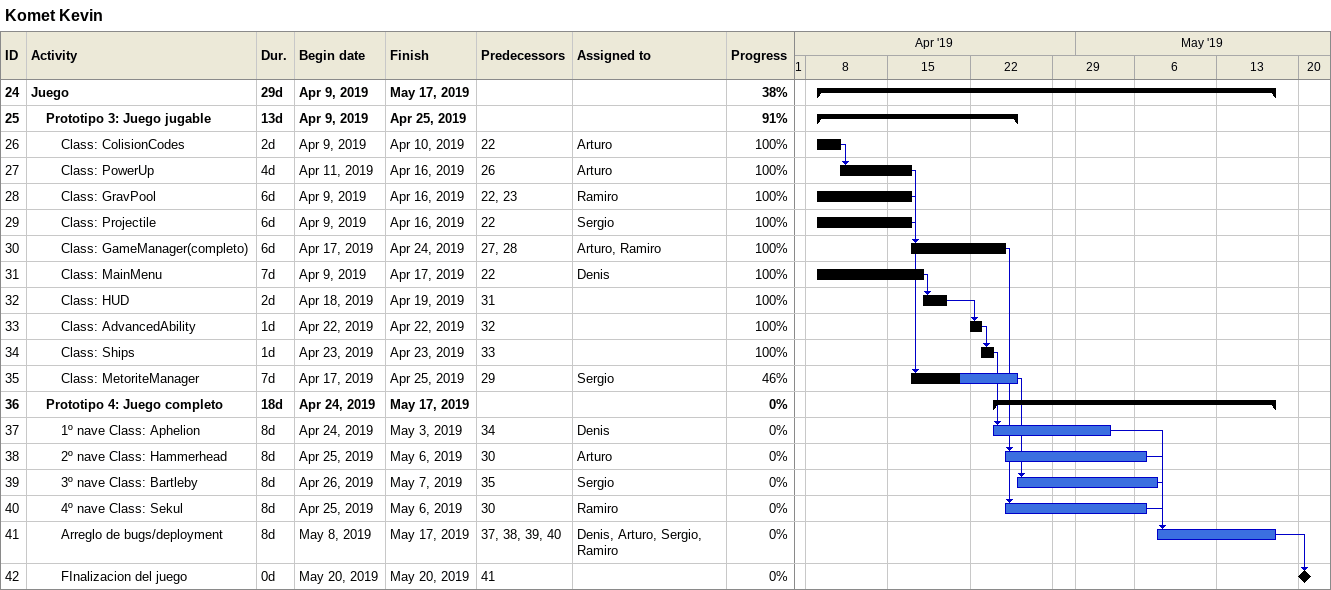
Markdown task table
Komet Kevin

| ID | Level | Task | Duration | Start | Finish | Predecessors | Resources | % complete |
|---|---|---|---|---|---|---|---|---|
| 24 | 1 | **Juego** | 29d | 2019-04-09 | 2019-05-17 |  |  | 38 |
| 25 | 2 | **Prototipo 3: Juego jugable** | 13d | 2019-04-09 | 2019-04-25 |  |  | 91 |
| 26 | 3 | Class: ColisionCodes | 2d | 2019-04-09 | 2019-04-10 | 22 | Arturo | 100 |
| 27 | 3 | Class: PowerUp | 4d | 2019-04-11 | 2019-04-16 | 26 | Arturo | 100 |
| 28 | 3 | Class: GravPool | 6d | 2019-04-09 | 2019-04-16 | 22, 23 | Ramiro | 100 |
| 29 | 3 | Class: Projectile | 6d | 2019-04-09 | 2019-04-16 | 22 | Sergio | 100 |
| 30 | 3 | Class: GameManager(completo) | 6d | 2019-04-17 | 2019-04-24 | 27, 28 | Arturo, Ramiro | 100 |
| 31 | 3 | Class: MainMenu | 7d | 2019-04-09 | 2019-04-17 | 22 | Denis | 100 |
| 32 | 3 | Class: HUD | 2d | 2019-04-18 | 2019-04-19 | 31 |  | 100 |
| 33 | 3 | Class: AdvancedAbility | 1d | 2019-04-22 | 2019-04-22 | 32 |  | 100 |
| 34 | 3 | Class: Ships | 1d | 2019-04-23 | 2019-04-23 | 33 |  | 100 |
| 35 | 3 | Class: MetoriteManager | 7d | 2019-04-17 | 2019-04-25 | 29 | Sergio | 46 |
| 36 | 2 | **Prototipo 4: Juego completo** | 18d | 2019-04-24 | 2019-05-17 |  |  | 0 |
| 37 | 3 | 1º nave Class: Aphelion | 8d | 2019-04-24 | 2019-05-03 | 34 | Denis | 0 |
| 38 | 3 | 2º nave Class: Hammerhead | 8d | 2019-04-25 | 2019-05-06 | 30 | Arturo | 0 |
| 39 | 3 | 3º nave Class: Bartleby | 8d | 2019-04-26 | 2019-05-07 | 35 | Sergio | 0 |
| 40 | 3 | 4º nave Class: Sekul | 8d | 2019-04-25 | 2019-05-06 | 30 | Ramiro | 0 |
| 41 | 3 | Arreglo de bugs/deployment | 8d | 2019-05-08 | 2019-05-17 | 37, 38, 39, 40 | Denis, Arturo, Sergio, Ramiro | 0 |
| 42 | 3 | FInalizacion del juego | 0d | 2019-05-20 | 2019-05-20 | 41 |  | 0 |
